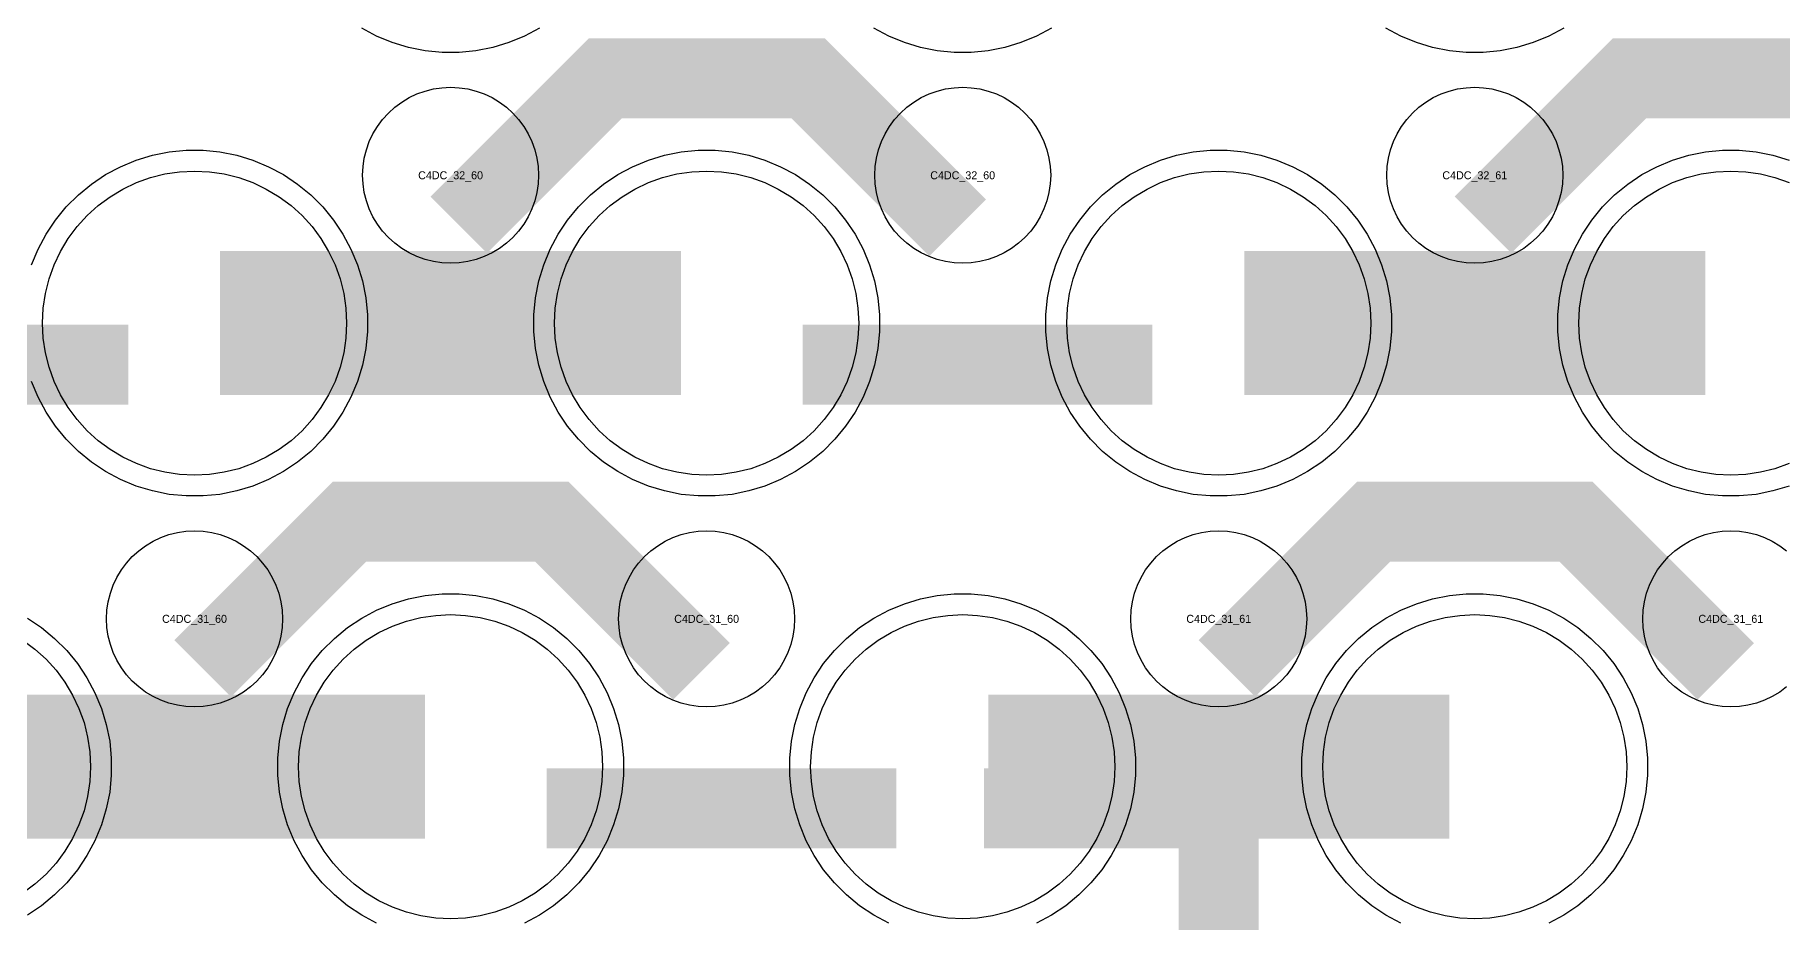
# Model space of a CAD drawing. Extents: x -11880 to 11880, y -14992 to 14992.
# Drawn here: x 7150 to 7696, y -10593 to -10315 of the extents above; entities that cross this region are included whole.
import ezdxf
from ezdxf.enums import TextEntityAlignment as Align

# ---------------------------------------------------------------- set-up
doc = ezdxf.new("R2010")
doc.units = 0
doc.header["$MEASUREMENT"] = 0
for name, color, linetype in [('GDS_775_DT_237', 138, 'CONTINUOUS'), ('RDL1_FS', 34, 'CONTINUOUS'), ('RDL_BS', 160, 'CONTINUOUS')]:
    doc.layers.add(name, color=color, linetype=linetype)

msp = doc.modelspace()

# ---------------------------------------------------------------- linework, layer by layer
at = {"layer": 'RDL1_FS'}
for points in [[(7200, -10453.024), (7195.343, -10452.795), (7190.732, -10452.111), (7186.209, -10450.979), (7181.819, -10449.407), (7177.605, -10447.415), (7173.605, -10445.017), (7169.86, -10442.239), (7166.406, -10439.109), (7163.276, -10435.655), (7160.498, -10431.91), (7158.1, -10427.91), (7156.108, -10423.696), (7154.536, -10419.306), (7153.404, -10414.783), (7152.72, -10410.172), (7152.491, -10405.515), (7152.72, -10400.858), (7153.404, -10396.247), (7154.536, -10391.724), (7156.108, -10387.334), (7158.1, -10383.12), (7160.498, -10379.12), (7163.276, -10375.375), (7166.406, -10371.921), (7169.86, -10368.791), (7173.605, -10366.013), (7177.605, -10363.615), (7181.819, -10361.623), (7186.209, -10360.051), (7190.732, -10358.919), (7195.343, -10358.235), (7200, -10358.006), (7204.657, -10358.235), (7209.268, -10358.919), (7213.791, -10360.051), (7218.181, -10361.623), (7222.395, -10363.615), (7226.395, -10366.013), (7230.14, -10368.791), (7233.594, -10371.921), (7236.724, -10375.375), (7239.502, -10379.12), (7241.9, -10383.12), (7243.892, -10387.334), (7245.464, -10391.724), (7246.596, -10396.247), (7247.28, -10400.858), (7247.509, -10405.515), (7247.28, -10410.172), (7246.596, -10414.783), (7245.464, -10419.306), (7243.892, -10423.696), (7241.9, -10427.91), (7239.502, -10431.91), (7236.724, -10435.655), (7233.594, -10439.109), (7230.14, -10442.239), (7226.395, -10445.017), (7222.395, -10447.415), (7218.181, -10449.407), (7213.791, -10450.979), (7209.268, -10452.111), (7204.657, -10452.795)], [(7360, -10453.024), (7355.343, -10452.795), (7350.732, -10452.111), (7346.209, -10450.979), (7341.819, -10449.407), (7337.605, -10447.415), (7333.605, -10445.017), (7329.86, -10442.239), (7326.406, -10439.109), (7323.276, -10435.655), (7320.498, -10431.91), (7318.1, -10427.91), (7316.108, -10423.696), (7314.536, -10419.306), (7313.404, -10414.783), (7312.72, -10410.172), (7312.491, -10405.515), (7312.72, -10400.858), (7313.404, -10396.247), (7314.536, -10391.724), (7316.108, -10387.334), (7318.1, -10383.12), (7320.498, -10379.12), (7323.276, -10375.375), (7326.406, -10371.921), (7329.86, -10368.791), (7333.605, -10366.013), (7337.605, -10363.615), (7341.819, -10361.623), (7346.209, -10360.051), (7350.732, -10358.919), (7355.343, -10358.235), (7360, -10358.006), (7364.657, -10358.235), (7369.268, -10358.919), (7373.791, -10360.051), (7378.181, -10361.623), (7382.395, -10363.615), (7386.395, -10366.013), (7390.14, -10368.791), (7393.594, -10371.921), (7396.724, -10375.375), (7399.502, -10379.12), (7401.9, -10383.12), (7403.892, -10387.334), (7405.464, -10391.724), (7406.596, -10396.247), (7407.28, -10400.858), (7407.509, -10405.515), (7407.28, -10410.172), (7406.596, -10414.783), (7405.464, -10419.306), (7403.892, -10423.696), (7401.9, -10427.91), (7399.502, -10431.91), (7396.724, -10435.655), (7393.594, -10439.109), (7390.14, -10442.239), (7386.395, -10445.017), (7382.395, -10447.415), (7378.181, -10449.407), (7373.791, -10450.979), (7369.268, -10452.111), (7364.657, -10452.795)], [(7520, -10453.024), (7515.343, -10452.795), (7510.732, -10452.111), (7506.209, -10450.979), (7501.819, -10449.407), (7497.605, -10447.415), (7493.605, -10445.017), (7489.86, -10442.239), (7486.406, -10439.109), (7483.276, -10435.655), (7480.498, -10431.91), (7478.1, -10427.91), (7476.108, -10423.696), (7474.536, -10419.306), (7473.404, -10414.783), (7472.72, -10410.172), (7472.491, -10405.515), (7472.72, -10400.858), (7473.404, -10396.247), (7474.536, -10391.724), (7476.108, -10387.334), (7478.1, -10383.12), (7480.498, -10379.12), (7483.276, -10375.375), (7486.406, -10371.921), (7489.86, -10368.791), (7493.605, -10366.013), (7497.605, -10363.615), (7501.819, -10361.623), (7506.209, -10360.051), (7510.732, -10358.919), (7515.343, -10358.235), (7520, -10358.006), (7524.657, -10358.235), (7529.268, -10358.919), (7533.791, -10360.051), (7538.181, -10361.623), (7542.395, -10363.615), (7546.395, -10366.013), (7550.14, -10368.791), (7553.594, -10371.921), (7556.724, -10375.375), (7559.502, -10379.12), (7561.9, -10383.12), (7563.892, -10387.334), (7565.464, -10391.724), (7566.596, -10396.247), (7567.28, -10400.858), (7567.509, -10405.515), (7567.28, -10410.172), (7566.596, -10414.783), (7565.464, -10419.306), (7563.892, -10423.696), (7561.9, -10427.91), (7559.502, -10431.91), (7556.724, -10435.655), (7553.594, -10439.109), (7550.14, -10442.239), (7546.395, -10445.017), (7542.395, -10447.415), (7538.181, -10449.407), (7533.791, -10450.979), (7529.268, -10452.111), (7524.657, -10452.795)], [(7280, -10591.589), (7275.343, -10591.36), (7270.732, -10590.676), (7266.209, -10589.544), (7261.819, -10587.972), (7257.605, -10585.98), (7253.605, -10583.582), (7249.86, -10580.804), (7246.406, -10577.674), (7243.276, -10574.22), (7240.498, -10570.475), (7238.1, -10566.475), (7236.108, -10562.261), (7234.536, -10557.871), (7233.404, -10553.348), (7232.72, -10548.737), (7232.491, -10544.08), (7232.72, -10539.423), (7233.404, -10534.812), (7234.536, -10530.289), (7236.108, -10525.899), (7238.1, -10521.685), (7240.498, -10517.685), (7243.276, -10513.94), (7246.406, -10510.486), (7249.86, -10507.356), (7253.605, -10504.578), (7257.605, -10502.18), (7261.819, -10500.188), (7266.209, -10498.616), (7270.732, -10497.484), (7275.343, -10496.8), (7280, -10496.571), (7284.657, -10496.8), (7289.268, -10497.484), (7293.791, -10498.616), (7298.181, -10500.188), (7302.395, -10502.18), (7306.395, -10504.578), (7310.14, -10507.356), (7313.594, -10510.486), (7316.724, -10513.94), (7319.502, -10517.685), (7321.9, -10521.685), (7323.892, -10525.899), (7325.464, -10530.289), (7326.596, -10534.812), (7327.28, -10539.423), (7327.509, -10544.08), (7327.28, -10548.737), (7326.596, -10553.348), (7325.464, -10557.871), (7323.892, -10562.261), (7321.9, -10566.475), (7319.502, -10570.475), (7316.724, -10574.22), (7313.594, -10577.674), (7310.14, -10580.804), (7306.395, -10583.582), (7302.395, -10585.98), (7298.181, -10587.972), (7293.791, -10589.544), (7289.268, -10590.676), (7284.657, -10591.36)], [(7440, -10591.589), (7435.343, -10591.36), (7430.732, -10590.676), (7426.209, -10589.544), (7421.819, -10587.972), (7417.605, -10585.98), (7413.605, -10583.582), (7409.86, -10580.804), (7406.406, -10577.674), (7403.276, -10574.22), (7400.498, -10570.475), (7398.1, -10566.475), (7396.108, -10562.261), (7394.536, -10557.871), (7393.404, -10553.348), (7392.72, -10548.737), (7392.491, -10544.08), (7392.72, -10539.423), (7393.404, -10534.812), (7394.536, -10530.289), (7396.108, -10525.899), (7398.1, -10521.685), (7400.498, -10517.685), (7403.276, -10513.94), (7406.406, -10510.486), (7409.86, -10507.356), (7413.605, -10504.578), (7417.605, -10502.18), (7421.819, -10500.188), (7426.209, -10498.616), (7430.732, -10497.484), (7435.343, -10496.8), (7440, -10496.571), (7444.657, -10496.8), (7449.268, -10497.484), (7453.791, -10498.616), (7458.181, -10500.188), (7462.395, -10502.18), (7466.395, -10504.578), (7470.14, -10507.356), (7473.594, -10510.486), (7476.724, -10513.94), (7479.502, -10517.685), (7481.9, -10521.685), (7483.892, -10525.899), (7485.464, -10530.289), (7486.596, -10534.812), (7487.28, -10539.423), (7487.509, -10544.08), (7487.28, -10548.737), (7486.596, -10553.348), (7485.464, -10557.871), (7483.892, -10562.261), (7481.9, -10566.475), (7479.502, -10570.475), (7476.724, -10574.22), (7473.594, -10577.674), (7470.14, -10580.804), (7466.395, -10583.582), (7462.395, -10585.98), (7458.181, -10587.972), (7453.791, -10589.544), (7449.268, -10590.676), (7444.657, -10591.36)], [(7600, -10591.589), (7595.343, -10591.36), (7590.732, -10590.676), (7586.209, -10589.544), (7581.819, -10587.972), (7577.605, -10585.98), (7573.605, -10583.582), (7569.86, -10580.804), (7566.406, -10577.674), (7563.276, -10574.22), (7560.498, -10570.475), (7558.1, -10566.475), (7556.108, -10562.261), (7554.536, -10557.871), (7553.404, -10553.348), (7552.72, -10548.737), (7552.491, -10544.08), (7552.72, -10539.423), (7553.404, -10534.812), (7554.536, -10530.289), (7556.108, -10525.899), (7558.1, -10521.685), (7560.498, -10517.685), (7563.276, -10513.94), (7566.406, -10510.486), (7569.86, -10507.356), (7573.605, -10504.578), (7577.605, -10502.18), (7581.819, -10500.188), (7586.209, -10498.616), (7590.732, -10497.484), (7595.343, -10496.8), (7600, -10496.571), (7604.657, -10496.8), (7609.268, -10497.484), (7613.791, -10498.616), (7618.181, -10500.188), (7622.395, -10502.18), (7626.395, -10504.578), (7630.14, -10507.356), (7633.594, -10510.486), (7636.724, -10513.94), (7639.502, -10517.685), (7641.9, -10521.685), (7643.892, -10525.899), (7645.464, -10530.289), (7646.596, -10534.812), (7647.28, -10539.423), (7647.509, -10544.08), (7647.28, -10548.737), (7646.596, -10553.348), (7645.464, -10557.871), (7643.892, -10562.261), (7641.9, -10566.475), (7639.502, -10570.475), (7636.724, -10574.22), (7633.594, -10577.674), (7630.14, -10580.804), (7626.395, -10583.582), (7622.395, -10585.98), (7618.181, -10587.972), (7613.791, -10589.544), (7609.268, -10590.676), (7604.657, -10591.36)]]:
    msp.add_lwpolyline(points, close=True, dxfattribs=at)
for points in [[(7698.181, -10449.407), (7693.791, -10450.979), (7689.268, -10452.111), (7684.657, -10452.795), (7680, -10453.024), (7675.343, -10452.795), (7670.732, -10452.111), (7666.209, -10450.979), (7661.819, -10449.407), (7657.605, -10447.415), (7653.605, -10445.017), (7649.86, -10442.239), (7646.406, -10439.109), (7643.276, -10435.655), (7640.498, -10431.91), (7638.1, -10427.91), (7636.108, -10423.696), (7634.536, -10419.306), (7633.404, -10414.783), (7632.72, -10410.172), (7632.491, -10405.515), (7632.72, -10400.858), (7633.404, -10396.247), (7634.536, -10391.724), (7636.108, -10387.334), (7638.1, -10383.12), (7640.498, -10379.12), (7643.276, -10375.375), (7646.406, -10371.921), (7649.86, -10368.791), (7653.605, -10366.013), (7657.605, -10363.615), (7661.819, -10361.623), (7666.209, -10360.051), (7670.732, -10358.919), (7675.343, -10358.235), (7680, -10358.006), (7684.657, -10358.235), (7689.268, -10358.919), (7693.791, -10360.051), (7698.181, -10361.623)], [(7146.395, -10504.578), (7150.14, -10507.356), (7153.594, -10510.486), (7156.724, -10513.94), (7159.502, -10517.685), (7161.9, -10521.685), (7163.892, -10525.899), (7165.464, -10530.289), (7166.596, -10534.812), (7167.28, -10539.423), (7167.509, -10544.08), (7167.28, -10548.737), (7166.596, -10553.348), (7165.464, -10557.871), (7163.892, -10562.261), (7161.9, -10566.475), (7159.502, -10570.475), (7156.724, -10574.22), (7153.594, -10577.674), (7150.14, -10580.804), (7146.395, -10583.582)]]:
    msp.add_lwpolyline(points, dxfattribs=at)
for points in [[(7208.002, -10405.515, 45, 45, 0), (7280.002, -10405.515, 45, 45, 0)], [(7280.002, -10405.515, 45, 45, 0), (7352.002, -10405.515, 45, 45, 0)], [(7528.002, -10405.515, 45, 45, 0), (7600.002, -10405.515, 45, 45, 0)], [(7600.002, -10405.515, 45, 45, 0), (7672.002, -10405.515, 45, 45, 0)], [(7128.002, -10544.08, 45, 45, 0), (7200.002, -10544.08, 45, 45, 0)], [(7200.002, -10544.08, 45, 45, 0), (7272.002, -10544.08, 45, 45, 0)], [(7448.002, -10544.08, 45, 45, 0), (7520.002, -10544.08, 45, 45, 0)], [(7520.002, -10544.08, 45, 45, 0), (7592.002, -10544.08, 45, 45, 0)]]:
    msp.add_lwpolyline(points, format="xyseb", dxfattribs=at)
at = {"layer": 'RDL_BS', "color": 241, "true_color": 0xf7abae}
for points in [[(7307.777, -10313.333), (7303.115, -10315.825), (7298.205, -10317.856), (7293.165, -10319.387), (7287.938, -10320.433), (7282.644, -10320.95), (7277.356, -10320.95), (7272.062, -10320.433), (7266.835, -10319.387), (7261.795, -10317.856), (7256.885, -10315.825), (7252.223, -10313.333)], [(7467.777, -10313.333), (7463.115, -10315.825), (7458.205, -10317.856), (7453.165, -10319.387), (7447.938, -10320.433), (7442.644, -10320.95), (7437.356, -10320.95), (7432.062, -10320.433), (7426.835, -10319.387), (7421.795, -10317.856), (7416.885, -10315.825), (7412.223, -10313.333)], [(7627.777, -10313.333), (7623.115, -10315.825), (7618.205, -10317.856), (7613.165, -10319.387), (7607.938, -10320.433), (7602.644, -10320.95), (7597.356, -10320.95), (7592.062, -10320.433), (7586.835, -10319.387), (7581.795, -10317.856), (7576.885, -10315.825), (7572.223, -10313.333)]]:
    msp.add_lwpolyline(points, dxfattribs=at)
at = {"layer": 'RDL_BS'}
for points in [[(7282.562, -10374.829, 25, 25, 0), (7328.377, -10329.014, 25, 25, 0), (7361.93, -10329.014, 25, 25, 0)], [(7438.401, -10375.728, 25, 25, 0), (7391.687, -10329.014, 25, 25, 0), (7361.929, -10329.014, 25, 25, 0)], [(7602.562, -10374.829, 25, 25, 0), (7648.377, -10329.014, 25, 25, 0), (7681.93, -10329.014, 25, 25, 0)], [(7758.401, -10375.728, 25, 25, 0), (7711.687, -10329.014, 25, 25, 0), (7681.929, -10329.014, 25, 25, 0)], [(7070.016, -10418.528, 25, 25, 0), (7179.281, -10418.528, 25, 25, 0)], [(7390.016, -10418.528, 25, 25, 0), (7499.281, -10418.528, 25, 25, 0)], [(7202.562, -10513.394, 25, 25, 0), (7248.377, -10467.579, 25, 25, 0), (7281.93, -10467.579, 25, 25, 0)], [(7358.401, -10514.293, 25, 25, 0), (7311.687, -10467.579, 25, 25, 0), (7281.929, -10467.579, 25, 25, 0)], [(7522.562, -10513.394, 25, 25, 0), (7568.377, -10467.579, 25, 25, 0), (7601.93, -10467.579, 25, 25, 0)], [(7678.401, -10514.293, 25, 25, 0), (7631.687, -10467.579, 25, 25, 0), (7601.929, -10467.579, 25, 25, 0)], [(7520, -10651.365, 25, 25, 0), (7520, -10544.588, 25, 25, 0)], [(7310.016, -10557.093, 25, 25, 0), (7419.281, -10557.093, 25, 25, 0)], [(7532.5, -10557.088, 25, 25, 0), (7446.667, -10557.088, 25, 25, 0)], [(7492.944, -10557.088, 25, 25, 0), (7451.74, -10557.088, 25, 25, 0)], [(7520, -10575.057, 25, 25, 0), (7520, -10620.677, 25, 25, 0)]]:
    msp.add_lwpolyline(points, format="xyseb", dxfattribs=at)
for points in [[(7280, -10386.821), (7277.307, -10386.689), (7274.635, -10386.293), (7272.016, -10385.636), (7269.481, -10384.729), (7267.044, -10383.577), (7264.72, -10382.184), (7262.557, -10380.581), (7260.558, -10378.769), (7258.746, -10376.77), (7257.143, -10374.607), (7255.75, -10372.283), (7254.598, -10369.846), (7253.691, -10367.311), (7253.034, -10364.692), (7252.638, -10362.02), (7252.506, -10359.327), (7252.638, -10356.634), (7253.034, -10353.962), (7253.691, -10351.343), (7254.598, -10348.808), (7255.75, -10346.371), (7257.143, -10344.047), (7258.746, -10341.884), (7260.558, -10339.885), (7262.557, -10338.073), (7264.72, -10336.47), (7267.044, -10335.077), (7269.481, -10333.925), (7272.016, -10333.018), (7274.635, -10332.361), (7277.307, -10331.965), (7280, -10331.833), (7282.693, -10331.965), (7285.365, -10332.361), (7287.984, -10333.018), (7290.519, -10333.925), (7292.956, -10335.077), (7295.28, -10336.47), (7297.443, -10338.073), (7299.442, -10339.885), (7301.254, -10341.884), (7302.857, -10344.047), (7304.25, -10346.371), (7305.402, -10348.808), (7306.309, -10351.343), (7306.966, -10353.962), (7307.362, -10356.634), (7307.494, -10359.327), (7307.362, -10362.02), (7306.966, -10364.692), (7306.309, -10367.311), (7305.402, -10369.846), (7304.25, -10372.283), (7302.857, -10374.607), (7301.254, -10376.77), (7299.442, -10378.769), (7297.443, -10380.581), (7295.28, -10382.184), (7292.956, -10383.577), (7290.519, -10384.729), (7287.984, -10385.636), (7285.365, -10386.293), (7282.693, -10386.689)], [(7440, -10386.821), (7437.307, -10386.689), (7434.635, -10386.293), (7432.016, -10385.636), (7429.481, -10384.729), (7427.044, -10383.577), (7424.72, -10382.184), (7422.557, -10380.581), (7420.558, -10378.769), (7418.746, -10376.77), (7417.143, -10374.607), (7415.75, -10372.283), (7414.598, -10369.846), (7413.691, -10367.311), (7413.034, -10364.692), (7412.638, -10362.02), (7412.506, -10359.327), (7412.638, -10356.634), (7413.034, -10353.962), (7413.691, -10351.343), (7414.598, -10348.808), (7415.75, -10346.371), (7417.143, -10344.047), (7418.746, -10341.884), (7420.558, -10339.885), (7422.557, -10338.073), (7424.72, -10336.47), (7427.044, -10335.077), (7429.481, -10333.925), (7432.016, -10333.018), (7434.635, -10332.361), (7437.307, -10331.965), (7440, -10331.833), (7442.693, -10331.965), (7445.365, -10332.361), (7447.984, -10333.018), (7450.519, -10333.925), (7452.956, -10335.077), (7455.28, -10336.47), (7457.443, -10338.073), (7459.442, -10339.885), (7461.254, -10341.884), (7462.857, -10344.047), (7464.25, -10346.371), (7465.402, -10348.808), (7466.309, -10351.343), (7466.966, -10353.962), (7467.362, -10356.634), (7467.494, -10359.327), (7467.362, -10362.02), (7466.966, -10364.692), (7466.309, -10367.311), (7465.402, -10369.846), (7464.25, -10372.283), (7462.857, -10374.607), (7461.254, -10376.77), (7459.442, -10378.769), (7457.443, -10380.581), (7455.28, -10382.184), (7452.956, -10383.577), (7450.519, -10384.729), (7447.984, -10385.636), (7445.365, -10386.293), (7442.693, -10386.689)], [(7600, -10386.821), (7597.307, -10386.689), (7594.635, -10386.293), (7592.016, -10385.636), (7589.481, -10384.729), (7587.044, -10383.577), (7584.72, -10382.184), (7582.557, -10380.581), (7580.558, -10378.769), (7578.746, -10376.77), (7577.143, -10374.607), (7575.75, -10372.283), (7574.598, -10369.846), (7573.691, -10367.311), (7573.034, -10364.692), (7572.638, -10362.02), (7572.506, -10359.327), (7572.638, -10356.634), (7573.034, -10353.962), (7573.691, -10351.343), (7574.598, -10348.808), (7575.75, -10346.371), (7577.143, -10344.047), (7578.746, -10341.884), (7580.558, -10339.885), (7582.557, -10338.073), (7584.72, -10336.47), (7587.044, -10335.077), (7589.481, -10333.925), (7592.016, -10333.018), (7594.635, -10332.361), (7597.307, -10331.965), (7600, -10331.833), (7602.693, -10331.965), (7605.365, -10332.361), (7607.984, -10333.018), (7610.519, -10333.925), (7612.956, -10335.077), (7615.28, -10336.47), (7617.443, -10338.073), (7619.442, -10339.885), (7621.254, -10341.884), (7622.857, -10344.047), (7624.25, -10346.371), (7625.402, -10348.808), (7626.309, -10351.343), (7626.966, -10353.962), (7627.362, -10356.634), (7627.494, -10359.327), (7627.362, -10362.02), (7626.966, -10364.692), (7626.309, -10367.311), (7625.402, -10369.846), (7624.25, -10372.283), (7622.857, -10374.607), (7621.254, -10376.77), (7619.442, -10378.769), (7617.443, -10380.581), (7615.28, -10382.184), (7612.956, -10383.577), (7610.519, -10384.729), (7607.984, -10385.636), (7605.365, -10386.293), (7602.693, -10386.689)], [(7357.356, -10459.515), (7352.062, -10458.998), (7346.835, -10457.952), (7341.795, -10456.421), (7336.885, -10454.39), (7332.223, -10451.898), (7327.809, -10448.951), (7323.708, -10445.589), (7319.926, -10441.807), (7316.564, -10437.706), (7313.617, -10433.292), (7311.125, -10428.63), (7309.094, -10423.72), (7307.563, -10418.68), (7306.517, -10413.453), (7306, -10408.159), (7306, -10402.871), (7306.517, -10397.577), (7307.563, -10392.35), (7309.094, -10387.31), (7311.125, -10382.4), (7313.617, -10377.738), (7316.564, -10373.324), (7319.926, -10369.223), (7323.708, -10365.441), (7327.809, -10362.079), (7332.223, -10359.132), (7336.885, -10356.64), (7341.795, -10354.609), (7346.835, -10353.078), (7352.062, -10352.032), (7357.356, -10351.515), (7362.644, -10351.515), (7367.938, -10352.032), (7373.165, -10353.078), (7378.205, -10354.609), (7383.115, -10356.64), (7387.777, -10359.132), (7392.191, -10362.079), (7396.292, -10365.441), (7400.074, -10369.223), (7403.436, -10373.324), (7406.383, -10377.738), (7408.875, -10382.4), (7410.906, -10387.31), (7412.437, -10392.35), (7413.483, -10397.577), (7414, -10402.871), (7414, -10408.159), (7413.483, -10413.453), (7412.437, -10418.68), (7410.906, -10423.72), (7408.875, -10428.63), (7406.383, -10433.292), (7403.436, -10437.706), (7400.074, -10441.807), (7396.292, -10445.589), (7392.191, -10448.951), (7387.777, -10451.898), (7383.115, -10454.39), (7378.205, -10456.421), (7373.165, -10457.952), (7367.938, -10458.998), (7362.644, -10459.515)], [(7517.356, -10459.515), (7512.062, -10458.998), (7506.835, -10457.952), (7501.795, -10456.421), (7496.885, -10454.39), (7492.223, -10451.898), (7487.809, -10448.951), (7483.708, -10445.589), (7479.926, -10441.807), (7476.564, -10437.706), (7473.617, -10433.292), (7471.125, -10428.63), (7469.094, -10423.72), (7467.563, -10418.68), (7466.517, -10413.453), (7466, -10408.159), (7466, -10402.871), (7466.517, -10397.577), (7467.563, -10392.35), (7469.094, -10387.31), (7471.125, -10382.4), (7473.617, -10377.738), (7476.564, -10373.324), (7479.926, -10369.223), (7483.708, -10365.441), (7487.809, -10362.079), (7492.223, -10359.132), (7496.885, -10356.64), (7501.795, -10354.609), (7506.835, -10353.078), (7512.062, -10352.032), (7517.356, -10351.515), (7522.644, -10351.515), (7527.938, -10352.032), (7533.165, -10353.078), (7538.205, -10354.609), (7543.115, -10356.64), (7547.777, -10359.132), (7552.191, -10362.079), (7556.292, -10365.441), (7560.074, -10369.223), (7563.436, -10373.324), (7566.383, -10377.738), (7568.875, -10382.4), (7570.906, -10387.31), (7572.437, -10392.35), (7573.483, -10397.577), (7574, -10402.871), (7574, -10408.159), (7573.483, -10413.453), (7572.437, -10418.68), (7570.906, -10423.72), (7568.875, -10428.63), (7566.383, -10433.292), (7563.436, -10437.706), (7560.074, -10441.807), (7556.292, -10445.589), (7552.191, -10448.951), (7547.777, -10451.898), (7543.115, -10454.39), (7538.205, -10456.421), (7533.165, -10457.952), (7527.938, -10458.998), (7522.644, -10459.515)], [(7200, -10525.386), (7197.307, -10525.254), (7194.635, -10524.858), (7192.016, -10524.201), (7189.481, -10523.294), (7187.044, -10522.142), (7184.72, -10520.749), (7182.557, -10519.146), (7180.558, -10517.334), (7178.746, -10515.335), (7177.143, -10513.172), (7175.75, -10510.848), (7174.598, -10508.411), (7173.691, -10505.876), (7173.034, -10503.257), (7172.638, -10500.585), (7172.506, -10497.892), (7172.638, -10495.199), (7173.034, -10492.527), (7173.691, -10489.908), (7174.598, -10487.373), (7175.75, -10484.936), (7177.143, -10482.612), (7178.746, -10480.449), (7180.558, -10478.45), (7182.557, -10476.638), (7184.72, -10475.035), (7187.044, -10473.642), (7189.481, -10472.49), (7192.016, -10471.583), (7194.635, -10470.926), (7197.307, -10470.53), (7200, -10470.398), (7202.693, -10470.53), (7205.365, -10470.926), (7207.984, -10471.583), (7210.519, -10472.49), (7212.956, -10473.642), (7215.28, -10475.035), (7217.443, -10476.638), (7219.442, -10478.45), (7221.254, -10480.449), (7222.857, -10482.612), (7224.25, -10484.936), (7225.402, -10487.373), (7226.309, -10489.908), (7226.966, -10492.527), (7227.362, -10495.199), (7227.494, -10497.892), (7227.362, -10500.585), (7226.966, -10503.257), (7226.309, -10505.876), (7225.402, -10508.411), (7224.25, -10510.848), (7222.857, -10513.172), (7221.254, -10515.335), (7219.442, -10517.334), (7217.443, -10519.146), (7215.28, -10520.749), (7212.956, -10522.142), (7210.519, -10523.294), (7207.984, -10524.201), (7205.365, -10524.858), (7202.693, -10525.254)], [(7360, -10525.386), (7357.307, -10525.254), (7354.635, -10524.858), (7352.016, -10524.201), (7349.481, -10523.294), (7347.044, -10522.142), (7344.72, -10520.749), (7342.557, -10519.146), (7340.558, -10517.334), (7338.746, -10515.335), (7337.143, -10513.172), (7335.75, -10510.848), (7334.598, -10508.411), (7333.691, -10505.876), (7333.034, -10503.257), (7332.638, -10500.585), (7332.506, -10497.892), (7332.638, -10495.199), (7333.034, -10492.527), (7333.691, -10489.908), (7334.598, -10487.373), (7335.75, -10484.936), (7337.143, -10482.612), (7338.746, -10480.449), (7340.558, -10478.45), (7342.557, -10476.638), (7344.72, -10475.035), (7347.044, -10473.642), (7349.481, -10472.49), (7352.016, -10471.583), (7354.635, -10470.926), (7357.307, -10470.53), (7360, -10470.398), (7362.693, -10470.53), (7365.365, -10470.926), (7367.984, -10471.583), (7370.519, -10472.49), (7372.956, -10473.642), (7375.28, -10475.035), (7377.443, -10476.638), (7379.442, -10478.45), (7381.254, -10480.449), (7382.857, -10482.612), (7384.25, -10484.936), (7385.402, -10487.373), (7386.309, -10489.908), (7386.966, -10492.527), (7387.362, -10495.199), (7387.494, -10497.892), (7387.362, -10500.585), (7386.966, -10503.257), (7386.309, -10505.876), (7385.402, -10508.411), (7384.25, -10510.848), (7382.857, -10513.172), (7381.254, -10515.335), (7379.442, -10517.334), (7377.443, -10519.146), (7375.28, -10520.749), (7372.956, -10522.142), (7370.519, -10523.294), (7367.984, -10524.201), (7365.365, -10524.858), (7362.693, -10525.254)], [(7520, -10525.386), (7517.307, -10525.254), (7514.635, -10524.858), (7512.016, -10524.201), (7509.481, -10523.294), (7507.044, -10522.142), (7504.72, -10520.749), (7502.557, -10519.146), (7500.558, -10517.334), (7498.746, -10515.335), (7497.143, -10513.172), (7495.75, -10510.848), (7494.598, -10508.411), (7493.691, -10505.876), (7493.034, -10503.257), (7492.638, -10500.585), (7492.506, -10497.892), (7492.638, -10495.199), (7493.034, -10492.527), (7493.691, -10489.908), (7494.598, -10487.373), (7495.75, -10484.936), (7497.143, -10482.612), (7498.746, -10480.449), (7500.558, -10478.45), (7502.557, -10476.638), (7504.72, -10475.035), (7507.044, -10473.642), (7509.481, -10472.49), (7512.016, -10471.583), (7514.635, -10470.926), (7517.307, -10470.53), (7520, -10470.398), (7522.693, -10470.53), (7525.365, -10470.926), (7527.984, -10471.583), (7530.519, -10472.49), (7532.956, -10473.642), (7535.28, -10475.035), (7537.443, -10476.638), (7539.442, -10478.45), (7541.254, -10480.449), (7542.857, -10482.612), (7544.25, -10484.936), (7545.402, -10487.373), (7546.309, -10489.908), (7546.966, -10492.527), (7547.362, -10495.199), (7547.494, -10497.892), (7547.362, -10500.585), (7546.966, -10503.257), (7546.309, -10505.876), (7545.402, -10508.411), (7544.25, -10510.848), (7542.857, -10513.172), (7541.254, -10515.335), (7539.442, -10517.334), (7537.443, -10519.146), (7535.28, -10520.749), (7532.956, -10522.142), (7530.519, -10523.294), (7527.984, -10524.201), (7525.365, -10524.858), (7522.693, -10525.254)]]:
    msp.add_lwpolyline(points, close=True, dxfattribs=at)
for points in [[(7149.094, -10387.31), (7151.125, -10382.4), (7153.617, -10377.738), (7156.564, -10373.324), (7159.926, -10369.223), (7163.708, -10365.441), (7167.809, -10362.079), (7172.223, -10359.132), (7176.885, -10356.64), (7181.795, -10354.609), (7186.835, -10353.078), (7192.062, -10352.032), (7197.356, -10351.515), (7202.644, -10351.515), (7207.938, -10352.032), (7213.165, -10353.078), (7218.205, -10354.609), (7223.115, -10356.64), (7227.777, -10359.132), (7232.191, -10362.079), (7236.292, -10365.441), (7240.074, -10369.223), (7243.436, -10373.324), (7246.383, -10377.738), (7248.875, -10382.4), (7250.906, -10387.31), (7252.437, -10392.35), (7253.483, -10397.577), (7254, -10402.871), (7254, -10408.159), (7253.483, -10413.453), (7252.437, -10418.68), (7250.906, -10423.72), (7248.875, -10428.63), (7246.383, -10433.292), (7243.436, -10437.706), (7240.074, -10441.807), (7236.292, -10445.589), (7232.191, -10448.951), (7227.777, -10451.898), (7223.115, -10454.39), (7218.205, -10456.421), (7213.165, -10457.952), (7207.938, -10458.998), (7202.644, -10459.515), (7197.356, -10459.515), (7192.062, -10458.998), (7186.835, -10457.952), (7181.795, -10456.421), (7176.885, -10454.39), (7172.223, -10451.898), (7167.809, -10448.951), (7163.708, -10445.589), (7159.926, -10441.807), (7156.564, -10437.706), (7153.617, -10433.292), (7151.125, -10428.63), (7149.094, -10423.72)], [(7698.205, -10456.421), (7693.165, -10457.952), (7687.938, -10458.998), (7682.644, -10459.515), (7677.356, -10459.515), (7672.062, -10458.998), (7666.835, -10457.952), (7661.795, -10456.421), (7656.885, -10454.39), (7652.223, -10451.898), (7647.809, -10448.951), (7643.708, -10445.589), (7639.926, -10441.807), (7636.564, -10437.706), (7633.617, -10433.292), (7631.125, -10428.63), (7629.094, -10423.72), (7627.563, -10418.68), (7626.517, -10413.453), (7626, -10408.159), (7626, -10402.871), (7626.517, -10397.577), (7627.563, -10392.35), (7629.094, -10387.31), (7631.125, -10382.4), (7633.617, -10377.738), (7636.564, -10373.324), (7639.926, -10369.223), (7643.708, -10365.441), (7647.809, -10362.079), (7652.223, -10359.132), (7656.885, -10356.64), (7661.795, -10354.609), (7666.835, -10353.078), (7672.062, -10352.032), (7677.356, -10351.515), (7682.644, -10351.515), (7687.938, -10352.032), (7693.165, -10353.078), (7698.205, -10354.609)], [(7697.443, -10519.146), (7695.28, -10520.749), (7692.956, -10522.142), (7690.519, -10523.294), (7687.984, -10524.201), (7685.365, -10524.858), (7682.693, -10525.254), (7680, -10525.386), (7677.307, -10525.254), (7674.635, -10524.858), (7672.016, -10524.201), (7669.481, -10523.294), (7667.044, -10522.142), (7664.72, -10520.749), (7662.557, -10519.146), (7660.558, -10517.334), (7658.746, -10515.335), (7657.143, -10513.172), (7655.75, -10510.848), (7654.598, -10508.411), (7653.691, -10505.876), (7653.034, -10503.257), (7652.638, -10500.585), (7652.506, -10497.892), (7652.638, -10495.199), (7653.034, -10492.527), (7653.691, -10489.908), (7654.598, -10487.373), (7655.75, -10484.936), (7657.143, -10482.612), (7658.746, -10480.449), (7660.558, -10478.45), (7662.557, -10476.638), (7664.72, -10475.035), (7667.044, -10473.642), (7669.481, -10472.49), (7672.016, -10471.583), (7674.635, -10470.926), (7677.307, -10470.53), (7680, -10470.398), (7682.693, -10470.53), (7685.365, -10470.926), (7687.984, -10471.583), (7690.519, -10472.49), (7692.956, -10473.642), (7695.28, -10475.035), (7697.443, -10476.638)], [(7256.885, -10592.955), (7252.223, -10590.463), (7247.809, -10587.516), (7243.708, -10584.154), (7239.926, -10580.372), (7236.564, -10576.271), (7233.617, -10571.857), (7231.125, -10567.195), (7229.094, -10562.285), (7227.563, -10557.245), (7226.517, -10552.018), (7226, -10546.724), (7226, -10541.436), (7226.517, -10536.142), (7227.563, -10530.915), (7229.094, -10525.875), (7231.125, -10520.965), (7233.617, -10516.303), (7236.564, -10511.889), (7239.926, -10507.788), (7243.708, -10504.006), (7247.809, -10500.644), (7252.223, -10497.697), (7256.885, -10495.205), (7261.795, -10493.174), (7266.835, -10491.643), (7272.062, -10490.597), (7277.356, -10490.08), (7282.644, -10490.08), (7287.938, -10490.597), (7293.165, -10491.643), (7298.205, -10493.174), (7303.115, -10495.205), (7307.777, -10497.697), (7312.191, -10500.644), (7316.292, -10504.006), (7320.074, -10507.788), (7323.436, -10511.889), (7326.383, -10516.303), (7328.875, -10520.965), (7330.906, -10525.875), (7332.437, -10530.915), (7333.483, -10536.142), (7334, -10541.436), (7334, -10546.724), (7333.483, -10552.018), (7332.437, -10557.245), (7330.906, -10562.285), (7328.875, -10567.195), (7326.383, -10571.857), (7323.436, -10576.271), (7320.074, -10580.372), (7316.292, -10584.154), (7312.191, -10587.516), (7307.777, -10590.463), (7303.115, -10592.955)], [(7416.885, -10592.955), (7412.223, -10590.463), (7407.809, -10587.516), (7403.708, -10584.154), (7399.926, -10580.372), (7396.564, -10576.271), (7393.617, -10571.857), (7391.125, -10567.195), (7389.094, -10562.285), (7387.563, -10557.245), (7386.517, -10552.018), (7386, -10546.724), (7386, -10541.436), (7386.517, -10536.142), (7387.563, -10530.915), (7389.094, -10525.875), (7391.125, -10520.965), (7393.617, -10516.303), (7396.564, -10511.889), (7399.926, -10507.788), (7403.708, -10504.006), (7407.809, -10500.644), (7412.223, -10497.697), (7416.885, -10495.205), (7421.795, -10493.174), (7426.835, -10491.643), (7432.062, -10490.597), (7437.356, -10490.08), (7442.644, -10490.08), (7447.938, -10490.597), (7453.165, -10491.643), (7458.205, -10493.174), (7463.115, -10495.205), (7467.777, -10497.697), (7472.191, -10500.644), (7476.292, -10504.006), (7480.074, -10507.788), (7483.436, -10511.889), (7486.383, -10516.303), (7488.875, -10520.965), (7490.906, -10525.875), (7492.437, -10530.915), (7493.483, -10536.142), (7494, -10541.436), (7494, -10546.724), (7493.483, -10552.018), (7492.437, -10557.245), (7490.906, -10562.285), (7488.875, -10567.195), (7486.383, -10571.857), (7483.436, -10576.271), (7480.074, -10580.372), (7476.292, -10584.154), (7472.191, -10587.516), (7467.777, -10590.463), (7463.115, -10592.955)], [(7576.885, -10592.955), (7572.223, -10590.463), (7567.809, -10587.516), (7563.708, -10584.154), (7559.926, -10580.372), (7556.564, -10576.271), (7553.617, -10571.857), (7551.125, -10567.195), (7549.094, -10562.285), (7547.563, -10557.245), (7546.517, -10552.018), (7546, -10546.724), (7546, -10541.436), (7546.517, -10536.142), (7547.563, -10530.915), (7549.094, -10525.875), (7551.125, -10520.965), (7553.617, -10516.303), (7556.564, -10511.889), (7559.926, -10507.788), (7563.708, -10504.006), (7567.809, -10500.644), (7572.223, -10497.697), (7576.885, -10495.205), (7581.795, -10493.174), (7586.835, -10491.643), (7592.062, -10490.597), (7597.356, -10490.08), (7602.644, -10490.08), (7607.938, -10490.597), (7613.165, -10491.643), (7618.205, -10493.174), (7623.115, -10495.205), (7627.777, -10497.697), (7632.191, -10500.644), (7636.292, -10504.006), (7640.074, -10507.788), (7643.436, -10511.889), (7646.383, -10516.303), (7648.875, -10520.965), (7650.906, -10525.875), (7652.437, -10530.915), (7653.483, -10536.142), (7654, -10541.436), (7654, -10546.724), (7653.483, -10552.018), (7652.437, -10557.245), (7650.906, -10562.285), (7648.875, -10567.195), (7646.383, -10571.857), (7643.436, -10576.271), (7640.074, -10580.372), (7636.292, -10584.154), (7632.191, -10587.516), (7627.777, -10590.463), (7623.115, -10592.955)], [(7147.777, -10497.697), (7152.191, -10500.644), (7156.292, -10504.006), (7160.074, -10507.788), (7163.436, -10511.889), (7166.383, -10516.303), (7168.875, -10520.965), (7170.906, -10525.875), (7172.437, -10530.915), (7173.483, -10536.142), (7174, -10541.436), (7174, -10546.724), (7173.483, -10552.018), (7172.437, -10557.245), (7170.906, -10562.285), (7168.875, -10567.195), (7166.383, -10571.857), (7163.436, -10576.271), (7160.074, -10580.372), (7156.292, -10584.154), (7152.191, -10587.516), (7147.777, -10590.463)]]:
    msp.add_lwpolyline(points, dxfattribs=at)

# ---------------------------------------------------------------- texts
at = {"layer": 'GDS_775_DT_237'}
for s, p in [('C4DC_32_60', (7280, -10359.327)), ('C4DC_32_60', (7280, -10359.327)), ('C4DC_32_60', (7440, -10359.327)), ('C4DC_32_60', (7440, -10359.327)), ('C4DC_32_61', (7600, -10359.327)), ('C4DC_32_61', (7600, -10359.327)), ('C4DC_31_60', (7200, -10497.892)), ('C4DC_31_60', (7200, -10497.892)), ('C4DC_31_60', (7360, -10497.892)), ('C4DC_31_60', (7360, -10497.892)), ('C4DC_31_61', (7520, -10497.892)), ('C4DC_31_61', (7520, -10497.892)), ('C4DC_31_61', (7680, -10497.892)), ('C4DC_31_61', (7680, -10497.892))]:
    msp.add_text(s, height=2.5, dxfattribs=at).set_placement(p, align=Align.MIDDLE_CENTER)

doc.saveas('drawing.dxf')
